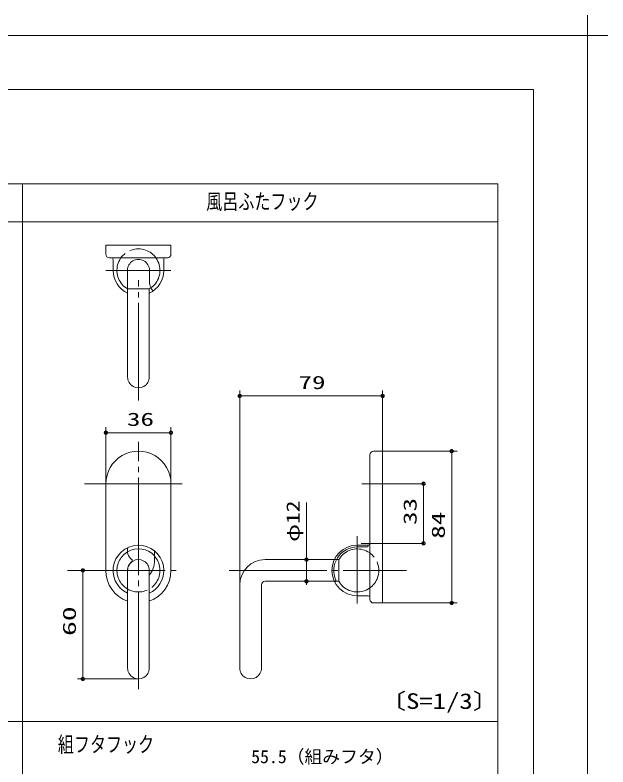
# Model space of a CAD drawing. Units: millimetres on the paper, with parts at other scales. Extents: x -305 to 305, y -152 to 152.
# Drawn here: x 13.5 to 122.7, y 13.6 to 152.3 of the extents above; entities that cross this region are included whole.
import ezdxf
from ezdxf.enums import TextEntityAlignment as Align

# ---------------------------------------------------------------- set-up
doc = ezdxf.new("R2010")
doc.units = ezdxf.units.MM
doc.linetypes.add('LONG_CHAIN', pattern=[21, 18, -1, 1, -1])
doc.linetypes.add('LONG_DASHED2', pattern=[13, 12, -1])
for name, color, linetype, lineweight in [('0-0_PV', 7, 'Continuous', 9), ('0-2_0', 7, 'Continuous', 9), ('0-3_S2', 7, 'Continuous', 9), ('0-5_S4', 7, 'Continuous', 9), ('0-6_1図面枠', 7, 'Continuous', 9), ('0-7_図面枠', 3, 'Continuous', 9), ('0-8_DEFPOINTS', 7, 'Continuous', 9)]:
    doc.layers.add(name, color=color, linetype=linetype, lineweight=lineweight)
doc.styles.add('ＭＳ ゴシック', font='')
doc.styles.get('ＭＳ ゴシック').set_extended_font_data('MS Gothic')

# ---------------------------------------------------------------- blocks, each defined once
blk = doc.blocks.new('_DOTSMALL')
at = {"layer": '0-2_0'}
for p, q in [((0.0746, 0.1), (-0.0746, 0.1)), ((0.1223, -0.0248), (-0.1223, -0.0248))]:
    blk.add_line(p, q, dxfattribs=at)
for points in [[(0.125, 0), (0.124, 0.0157), (0.1211, 0.0311), (0.1162, 0.046), (0.1095, 0.0602), (0.1011, 0.0735), (0.0911, 0.0856), (0.0797, 0.0963), (0.067, 0.1055), (0.0532, 0.1131), (0.0386, 0.1189), (0.0234, 0.1228), (0.0078, 0.1248), (-0.0078, 0.1248), (-0.0234, 0.1228), (-0.0386, 0.1189), (-0.0532, 0.1131), (-0.067, 0.1055), (-0.0797, 0.0963), (-0.0911, 0.0856), (-0.1011, 0.0735), (-0.1095, 0.0602), (-0.1162, 0.046), (-0.1211, 0.0311), (-0.124, 0.0157), (-0.125, 0), (0, 0)], [(-0.125, 0), (-0.124, -0.0157), (-0.1211, -0.0311), (-0.1162, -0.046), (-0.1095, -0.0602), (-0.1011, -0.0735), (-0.0911, -0.0856), (-0.0797, -0.0963), (-0.067, -0.1055), (-0.0532, -0.1131), (-0.0386, -0.1189), (-0.0234, -0.1228), (-0.0078, -0.1248), (0.0078, -0.1248), (0.0234, -0.1228), (0.0386, -0.1189), (0.0532, -0.1131), (0.067, -0.1055), (0.0797, -0.0963), (0.0911, -0.0856), (0.1011, -0.0735), (0.1095, -0.0602), (0.1162, -0.046), (0.1211, -0.0311), (0.124, -0.0157), (0.125, 0), (0, 0)]]:
    blk.add_lwpolyline(points, close=True, dxfattribs=at)
blk = doc.blocks.new('グループ-6')
at = {"layer": '0-6_1図面枠'}
for p, q in [((4200, 2895), (4200, 3045)), ((4275, 2970), (4125, 2970))]:
    blk.add_line(p, q, dxfattribs=at)

msp = doc.modelspace()

# ---------------------------------------------------------------- linework, layer by layer
at = {"layer": '0-0_PV'}
for p, q in [((-260.171, 121.117), (102.444, 121.117)), ((14.829, 121.117), (14.829, -116.19)), ((102.444, 121.117), (102.444, -116.19)), ((-267.171, 114.117), (102.444, 114.117)), ((-267.171, 21.993), (102.444, 21.993))]:
    msp.add_line(p, q, dxfattribs=at)
at = {"layer": '0-3_S2'}
for p, q in [((30.21, 109.831), (30.21, 108.165)), ((30.877, 107.498), (41.543, 107.498)), ((31.543, 107.165), (31.543, 105.165)), ((40.877, 107.165), (40.877, 105.165)), ((34.177, 105.165), (34.177, 100.964)), ((38.243, 105.165), (38.243, 103.245)), ((34.21, 101.739), (38.21, 101.739)), ((34.21, 85.498), (34.21, 101.739)), ((38.21, 85.498), (38.21, 101.739)), ((54.877, 47.165), (54.877, 83.018)), ((54.877, 82.018), (81.21, 82.018)), ((81.21, 71.831), (81.21, 83.018)), ((30.21, 65.831), (30.21, 76.228)), ((30.21, 75.228), (42.21, 75.228)), ((42.21, 65.831), (42.21, 76.228)), ((78.877, 71.165), (78.877, 44.498)), ((79.543, 71.831), (81.21, 71.831)), ((81.21, 71.831), (94.943, 71.831)), ((81.21, 71.831), (81.21, 43.831)), ((93.943, 71.831), (93.943, 43.831)), ((30.21, 65.831), (30.21, 49.831)), ((42.21, 65.831), (42.21, 49.831)), ((88.744, 65.831), (88.744, 54.831)), ((67.176, 51.831), (67.176, 62.374)), ((76.543, 54.498), (78.543, 54.498)), ((76.543, 54.165), (78.377, 54.165)), ((78.543, 54.498), (78.543, 54.331)), ((39.177, 53.434), (39.177, 51.665)), ((59.543, 51.831), (72.327, 51.831)), ((72.327, 51.831), (66.176, 51.831)), ((67.176, 47.831), (67.176, 51.831)), ((23.167, 49.831), (26.959, 49.831)), ((25.959, 29.831), (25.959, 49.831)), ((34.21, 31.831), (34.21, 49.831)), ((38.21, 31.831), (38.21, 49.831)), ((67.176, 49.511), (67.176, 47.191)), ((54.877, 47.165), (54.877, 31.831)), ((58.877, 47.165), (58.877, 31.831)), ((59.543, 47.831), (72.327, 47.831)), ((72.327, 47.831), (66.176, 47.831)), ((72.343, 47.798), (72.449, 47.798)), ((76.543, 45.165), (78.543, 45.165)), ((79.543, 43.831), (81.21, 43.831)), ((81.21, 43.831), (94.943, 43.831)), ((36.21, 29.831), (24.959, 29.831))]:
    msp.add_line(p, q, dxfattribs=at)
at = {"layer": '0-3_S2', "linetype": 'LONG_CHAIN'}
for p, q in [((30.21, 105.165), (42.21, 105.165)), ((36.21, 81.17), (36.21, 103.359)), ((36.21, 27.955), (36.21, 73.574)), ((26.263, 65.831), (44.51, 65.831)), ((77.367, 65.831), (88.744, 65.831)), ((76.543, 56.134), (76.543, 43.766)), ((77.259, 54.831), (88.744, 54.831)), ((23.167, 49.831), (43.298, 49.831)), ((52.935, 49.831), (85.585, 49.831))]:
    msp.add_line(p, q, dxfattribs=at)
at = {"layer": '0-3_S2', "linetype": 'LONG_DASHED2'}
for p, q in [((72.327, 51.831), (73.118, 51.831)), ((73.118, 51.831), (73.118, 47.831)), ((72.327, 47.831), (73.118, 47.831))]:
    msp.add_line(p, q, dxfattribs=at)
at = {"layer": '0-3_S2'}
msp.add_lwpolyline([(30.21, 109.831), (42.21, 109.831), (42.21, 108.165)], dxfattribs=at)
for centre, radius, start, end in [((30.877, 108.165), 0.667, 179.99999, 270), ((41.543, 108.165), 0.667, 270, 0), ((31.21, 107.165), 0.333, 0, 90), ((36.21, 105.165), 2.033, 0, 180.00001), ((41.21, 107.165), 0.333, 90, 180.00001), ((36.21, 105.165), 4.667, 179.99999, 244.62306), ((36.21, 105.165), 4.667, 295.37694, 0), ((40.788, 103.083), 2.55, 176.37349, 222.5596), ((36.21, 85.498), 2, 179.99999, 0), ((36.21, 65.831), 6, 0, 180.00001), ((79.543, 71.165), 0.667, 90, 180.00001), ((36.21, 49.831), 4.667, 0, 244.62306), ((76.543, 49.831), 4.667, 90, 270), ((76.543, 49.831), 4.333, 90, 204.50765), ((78.377, 54.331), 0.167, 270, 0), ((78.543, 54.831), 0.333, 270, 0), ((36.21, 53.498), 2.033, 163.6446, 233.98113), ((36.21, 49.831), 4, 42.12641, 120.36293), ((36.21, 49.831), 2.033, 126.01885, 190.38886), ((36.21, 49.831), 2, 0, 180.00001), ((34.877, 51.665), 0.233, 306.01885, 53.98115), ((34.877, 51.665), 4.3, 320.82261, 0), ((59.543, 47.165), 4.667, 90, 179.99999), ((36.21, 49.831), 6, 179.99999, 250.52877), ((36.21, 49.831), 4.667, 295.37694, 0), ((36.21, 49.831), 6, 289.47122, 0), ((59.543, 47.165), 0.667, 90, 179.99999), ((72.449, 47.965), 0.167, 270, 24.50765), ((78.543, 44.831), 0.333, 0, 90), ((79.543, 44.498), 0.667, 179.99999, 270), ((36.21, 31.831), 2, 179.99999, 0), ((56.877, 31.831), 2, 179.99999, 0)]:
    msp.add_arc(centre, radius, start, end, dxfattribs=at)
at = {"layer": '0-3_S2', "linetype": 'LONG_DASHED2'}
for centre, start, end in [((36.21, 105.165), 300.27838, 239.72164), ((36.21, 49.831), 120.57517, 41.59133), ((76.543, 49.831), 210.27837, 149.72163)]:
    msp.add_arc(centre, 3.967, start, end, dxfattribs=at)
at = {"layer": '0-7_図面枠'}
msp.add_lwpolyline([(-291.017, -138.498), (108.983, -138.498), (108.983, 138.502), (-291.017, 138.502)], close=True, dxfattribs=at)
at = {"layer": '0-8_DEFPOINTS'}
for p, q in [((118.983, 148.502), (-301.017, 148.502)), ((118.983, -148.498), (118.983, 148.502))]:
    msp.add_line(p, q, dxfattribs=at)

# ---------------------------------------------------------------- block references
at = {"layer": '0-3_S2', "xscale": 2.32, "yscale": 2.32}
for p, rotation in [((54.877, 82.018), 180), ((30.21, 75.228), 180), ((93.943, 71.831), 90), ((88.744, 65.831), 90), ((88.744, 54.831), 270), ((67.176, 51.831), 90), ((25.959, 49.831), 90), ((67.176, 47.831), 270), ((93.943, 43.831), 270), ((25.959, 29.831), 270)]:
    msp.add_blockref('_DOTSMALL', p, dxfattribs=dict(at, rotation=rotation))
for p in [(81.21, 82.018), (42.21, 75.228)]:
    msp.add_blockref('_DOTSMALL', p, dxfattribs=at)
at = {"layer": '0-6_1図面枠', "xscale": 0.05, "yscale": 0.05}
msp.add_blockref('グループ-6', (-91.017, 0.002), dxfattribs=at)

# ---------------------------------------------------------------- texts
at = {"layer": '0-0_PV', "style": 'ＭＳ ゴシック'}
for s, height, width, p in [('風呂ふたフック', 2.889, 0.75, (48.699, 115.562)), ('〔S=1/3〕', 2.886, 1.25, (80.621, 23.431))]:
    msp.add_text(s, height=height, dxfattribs=dict(at, width=width)).set_placement(p, align=Align.BOTTOM_LEFT)
at = {"layer": '0-3_S2', "style": 'ＭＳ ゴシック', "width": 1.5}
for s, p in [('79', (65.713, 82.548)), ('36', (34.093, 75.758))]:
    msp.add_text(s, height=2.441, dxfattribs=at).set_placement(p, align=Align.BOTTOM_LEFT)
at = {"layer": '0-3_S2', "style": 'ＭＳ ゴシック'}
for s, height, width, p in [('φ12', 2.444, 1.3, (66.646, 55.111)), ('33', 2.441, 1.5, (88.214, 58.215)), ('84', 2.441, 1.5, (93.413, 55.679)), ('60', 2.441, 1.65, (25.429, 37.736))]:
    msp.add_text(s, height=height, rotation=90, dxfattribs=dict(at, width=width)).set_placement(p, align=Align.BOTTOM_LEFT)
msp.add_text('55.5（組みフタ）', height=2.405, dxfattribs=at).set_placement((56.992, 13.575), align=Align.BOTTOM_LEFT)
at = {"layer": '0-5_S4', "style": 'ＭＳ ゴシック', "width": 0.75}
msp.add_text('組フタフック', height=2.889, dxfattribs=at).set_placement((21.36, 15.446), align=Align.BOTTOM_LEFT)

doc.saveas('drawing.dxf')
